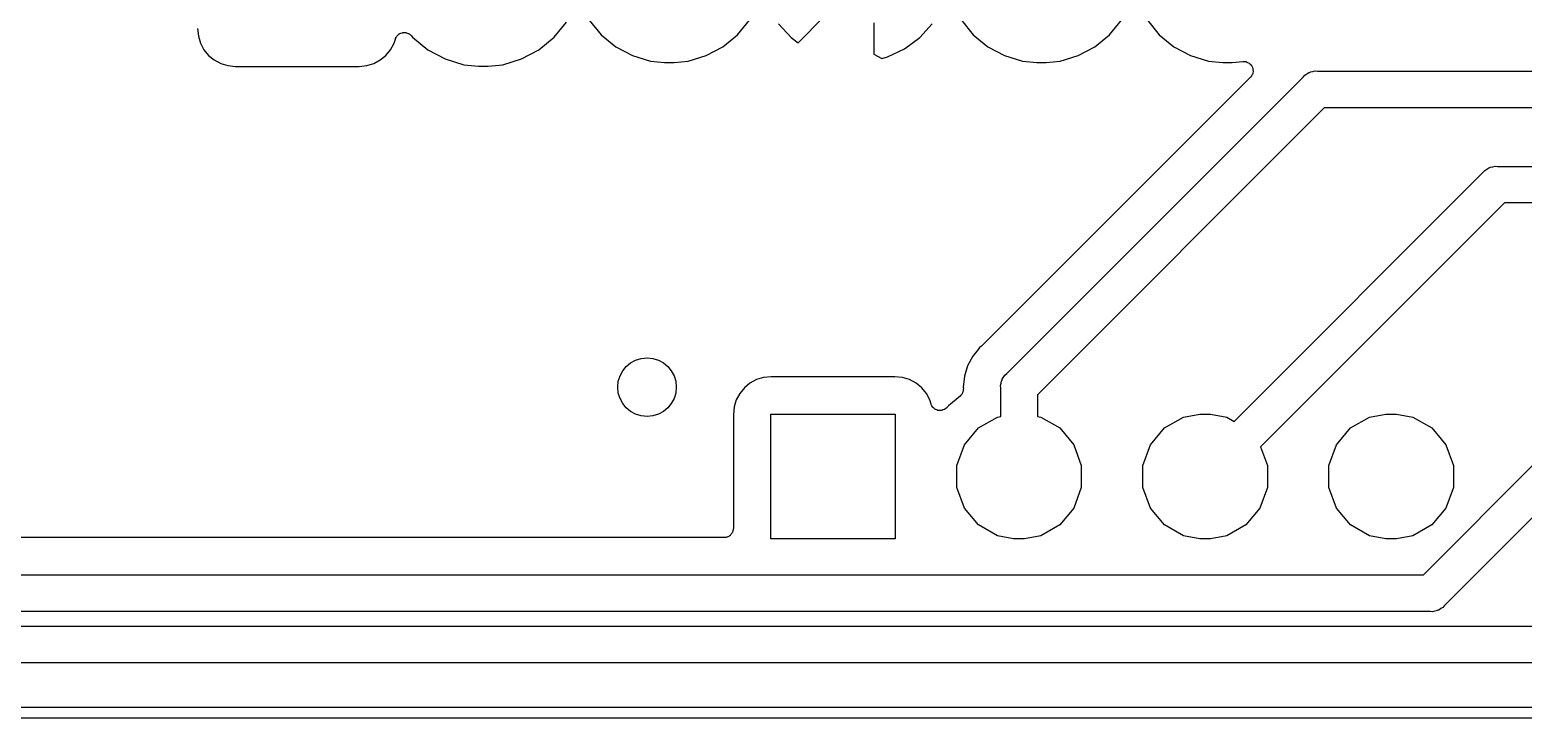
# Model space of a CAD drawing. Extents: x 92.1 to 192.1, y -135.1 to -45.9.
# Drawn here: x 148.55 to 168.93, y -135.07 to -125.68 of the extents above; entities that cross this region are included whole.
import ezdxf

# ---------------------------------------------------------------- set-up
doc = ezdxf.new("R2010")
doc.units = 0
doc.header["$MEASUREMENT"] = 0
doc.layers.add('BLACK', color=7, linetype='CONTINUOUS')

msp = doc.modelspace()

# ---------------------------------------------------------------- linework, layer by layer
at = {"layer": 'BLACK', "linetype": 'CONTINUOUS'}
for p, q in [((155.702, -125.78), (155.871, -125.574)), ((156.184, -125.546), (156.347, -125.745)), ((158.206, -125.745), (158.37, -125.546)), ((158.767, -125.595), (158.939, -125.785)), ((159.034, -125.855), (159.393, -125.495)), ((160.071, -125.583), (160.071, -126.01)), ((160.695, -125.785), (160.867, -125.595)), ((161.264, -125.546), (161.427, -125.745)), ((163.286, -125.745), (163.45, -125.546)), ((163.804, -125.546), (163.967, -125.745)), ((150.836, -125.659), (150.846, -125.765)), ((150.846, -125.765), (150.875, -125.861)), ((153.536, -125.804), (153.538, -125.8)), ((153.538, -125.796), (153.547, -125.781)), ((153.538, -125.8), (153.538, -125.796)), ((153.547, -125.781), (153.556, -125.765)), ((153.556, -125.765), (153.559, -125.762)), ((153.559, -125.762), (153.561, -125.758)), ((153.561, -125.758), (153.575, -125.747)), ((153.575, -125.747), (153.588, -125.735)), ((153.588, -125.735), (153.592, -125.733)), ((153.592, -125.733), (153.595, -125.73)), ((153.595, -125.73), (153.612, -125.724)), ((153.612, -125.724), (153.628, -125.717)), ((153.628, -125.717), (153.633, -125.717)), ((153.633, -125.717), (153.637, -125.716)), ((153.637, -125.716), (153.654, -125.716)), ((153.654, -125.716), (153.672, -125.715)), ((153.672, -125.715), (153.676, -125.716)), ((153.676, -125.716), (153.681, -125.716)), ((153.681, -125.716), (153.697, -125.722)), ((153.697, -125.722), (153.715, -125.728)), ((153.715, -125.728), (153.718, -125.73)), ((153.718, -125.73), (153.722, -125.732)), ((153.722, -125.732), (153.736, -125.743)), ((153.736, -125.743), (153.75, -125.754)), ((153.75, -125.754), (153.752, -125.758)), ((153.752, -125.758), (153.755, -125.76)), ((153.755, -125.76), (153.772, -125.78)), ((153.772, -125.78), (153.979, -125.95)), ((155.495, -125.95), (155.702, -125.78)), ((156.347, -125.745), (156.547, -125.908)), ((158.007, -125.908), (158.206, -125.745)), ((158.939, -125.785), (159.034, -125.855)), ((160.489, -125.937), (160.695, -125.785)), ((161.427, -125.745), (161.627, -125.908)), ((163.087, -125.908), (163.286, -125.745)), ((163.967, -125.745), (164.167, -125.908)), ((150.875, -125.861), (150.922, -125.949)), ((150.922, -125.949), (150.986, -126.027)), ((153.408, -126.027), (153.471, -125.949)), ((153.471, -125.949), (153.518, -125.861)), ((153.518, -125.861), (153.536, -125.804)), ((153.979, -125.95), (154.215, -126.076)), ((155.259, -126.076), (155.495, -125.95)), ((156.547, -125.908), (156.774, -126.03)), ((157.78, -126.03), (158.007, -125.908)), ((160.254, -126.048), (160.489, -125.937)), ((161.627, -125.908), (161.854, -126.03)), ((162.86, -126.03), (163.087, -125.908)), ((164.167, -125.908), (164.394, -126.03)), ((150.986, -126.027), (151.063, -126.09)), ((151.063, -126.09), (151.151, -126.137)), ((151.151, -126.137), (151.247, -126.166)), ((151.247, -126.166), (151.353, -126.177)), ((151.353, -126.177), (153.041, -126.177)), ((153.041, -126.177), (153.146, -126.166)), ((153.146, -126.166), (153.242, -126.137)), ((153.242, -126.137), (153.33, -126.09)), ((153.33, -126.09), (153.408, -126.027)), ((154.215, -126.076), (154.471, -126.154)), ((154.471, -126.154), (154.67, -126.174)), ((154.67, -126.174), (154.804, -126.174)), ((154.804, -126.174), (155.003, -126.154)), ((155.003, -126.154), (155.259, -126.076)), ((156.774, -126.03), (157.02, -126.105)), ((157.02, -126.105), (157.213, -126.124)), ((157.213, -126.124), (157.341, -126.124)), ((157.341, -126.124), (157.533, -126.105)), ((157.533, -126.105), (157.78, -126.03)), ((160.071, -126.01), (160.18, -126.07)), ((160.18, -126.07), (160.254, -126.048)), ((161.854, -126.03), (162.1, -126.105)), ((162.1, -126.105), (162.293, -126.124)), ((162.293, -126.124), (162.421, -126.124)), ((162.421, -126.124), (162.613, -126.105)), ((162.613, -126.105), (162.86, -126.03)), ((164.394, -126.03), (164.64, -126.105)), ((164.64, -126.105), (164.833, -126.124)), ((164.833, -126.124), (164.961, -126.124)), ((164.961, -126.124), (165.109, -126.109)), ((165.109, -126.109), (165.109, -126.109)), ((165.109, -126.109), (165.11, -126.109)), ((165.11, -126.109), (165.131, -126.111)), ((165.131, -126.111), (165.152, -126.112)), ((165.152, -126.112), (165.153, -126.113)), ((165.153, -126.113), (165.154, -126.113)), ((165.154, -126.113), (165.173, -126.122)), ((165.173, -126.122), (165.193, -126.131)), ((165.193, -126.131), (165.193, -126.131)), ((165.193, -126.131), (165.194, -126.131)), ((165.194, -126.131), (165.209, -126.147)), ((165.209, -126.147), (165.224, -126.161)), ((165.224, -126.161), (165.224, -126.162)), ((165.224, -126.162), (165.225, -126.163)), ((165.225, -126.163), (165.234, -126.182)), ((165.234, -126.182), (165.243, -126.201)), ((165.243, -126.201), (165.243, -126.202)), ((165.243, -126.202), (165.244, -126.203)), ((165.244, -126.203), (165.245, -126.224)), ((165.211, -126.325), (161.547, -129.989)), ((161.883, -130.372), (165.932, -126.323)), ((165.212, -126.324), (165.211, -126.325)), ((165.211, -126.325), (165.211, -126.325)), ((165.224, -126.307), (165.212, -126.324)), ((165.236, -126.289), (165.224, -126.307)), ((165.237, -126.288), (165.236, -126.288)), ((165.236, -126.288), (165.236, -126.289)), ((165.242, -126.267), (165.237, -126.288)), ((165.247, -126.247), (165.242, -126.267)), ((165.245, -126.224), (165.248, -126.245)), ((165.248, -126.245), (165.247, -126.246)), ((165.247, -126.246), (165.247, -126.247)), ((165.932, -126.323), (165.953, -126.298)), ((165.953, -126.298), (165.982, -126.281)), ((165.982, -126.281), (166.009, -126.262)), ((166.009, -126.262), (166.02, -126.259)), ((166.02, -126.259), (166.029, -126.253)), ((166.029, -126.253), (166.062, -126.248)), ((166.062, -126.248), (166.094, -126.239)), ((166.094, -126.239), (166.127, -126.242)), ((166.127, -126.242), (177.95, -126.242)), ((166.22, -126.742), (162.302, -130.66)), ((178.043, -126.742), (166.22, -126.742)), ((164.99, -131.024), (168.391, -127.623)), ((168.391, -127.623), (168.412, -127.598)), ((168.412, -127.598), (168.441, -127.581)), ((168.441, -127.581), (168.468, -127.562)), ((168.468, -127.562), (168.479, -127.559)), ((168.479, -127.559), (168.488, -127.553)), ((168.488, -127.553), (168.521, -127.548)), ((168.521, -127.548), (168.553, -127.539)), ((168.553, -127.539), (168.586, -127.542)), ((168.586, -127.542), (177.129, -127.542)), ((168.679, -128.042), (165.35, -131.371)), ((177.129, -128.042), (168.679, -128.042)), ((161.494, -130.042), (161.419, -130.133)), ((161.513, -130.017), (161.494, -130.042)), ((161.494, -130.042), (161.494, -130.042)), ((161.538, -129.998), (161.513, -130.017)), ((161.542, -129.993), (161.538, -129.998)), ((161.547, -129.989), (161.542, -129.993)), ((161.348, -130.265), (161.305, -130.407)), ((161.419, -130.133), (161.348, -130.265)), ((158.467, -130.454), (158.378, -130.501)), ((158.562, -130.425), (158.467, -130.454)), ((158.668, -130.414), (158.562, -130.425)), ((160.356, -130.414), (158.668, -130.414)), ((160.462, -130.425), (160.356, -130.414)), ((160.557, -130.454), (160.462, -130.425)), ((160.646, -130.501), (160.557, -130.454)), ((161.305, -130.407), (161.29, -130.556)), ((161.808, -130.502), (161.813, -130.469)), ((161.813, -130.469), (161.819, -130.46)), ((161.819, -130.46), (161.822, -130.449)), ((161.822, -130.449), (161.841, -130.422)), ((161.841, -130.422), (161.858, -130.393)), ((161.858, -130.393), (161.883, -130.372)), ((158.238, -130.642), (158.19, -130.73)), ((158.301, -130.564), (158.238, -130.642)), ((158.378, -130.501), (158.301, -130.564)), ((160.723, -130.564), (160.646, -130.501)), ((160.786, -130.642), (160.723, -130.564)), ((160.834, -130.73), (160.786, -130.642)), ((161.246, -130.68), (161.087, -130.81)), ((161.258, -130.666), (161.246, -130.68)), ((161.27, -130.654), (161.258, -130.666)), ((161.272, -130.65), (161.27, -130.654)), ((161.275, -130.647), (161.272, -130.65)), ((161.281, -130.63), (161.275, -130.647)), ((161.288, -130.613), (161.281, -130.63)), ((161.289, -130.609), (161.288, -130.613)), ((161.29, -130.605), (161.289, -130.609)), ((161.29, -130.556), (161.292, -130.569)), ((161.292, -130.569), (161.29, -130.587)), ((161.29, -130.587), (161.29, -130.605)), ((161.799, -130.534), (161.808, -130.502)), ((161.802, -130.567), (161.799, -130.534)), ((161.802, -130.956), (161.802, -130.567)), ((162.302, -130.66), (162.302, -130.956)), ((158.161, -130.826), (158.151, -130.931)), ((158.19, -130.73), (158.161, -130.826)), ((160.851, -130.787), (160.834, -130.73)), ((160.853, -130.79), (160.851, -130.787)), ((160.854, -130.795), (160.853, -130.79)), ((160.863, -130.81), (160.854, -130.795)), ((160.871, -130.826), (160.863, -130.81)), ((160.874, -130.829), (160.871, -130.826)), ((160.876, -130.833), (160.874, -130.829)), ((160.89, -130.844), (160.876, -130.833)), ((160.903, -130.856), (160.89, -130.844)), ((160.907, -130.858), (160.903, -130.856)), ((160.91, -130.861), (160.907, -130.858)), ((160.927, -130.867), (160.91, -130.861)), ((160.944, -130.874), (160.927, -130.867)), ((160.948, -130.874), (160.944, -130.874)), ((160.952, -130.875), (160.948, -130.874)), ((160.97, -130.875), (160.952, -130.875)), ((160.988, -130.876), (160.97, -130.875)), ((160.992, -130.875), (160.988, -130.876)), ((160.996, -130.875), (160.992, -130.875)), ((161.013, -130.868), (160.996, -130.875)), ((161.03, -130.863), (161.013, -130.868)), ((161.033, -130.861), (161.03, -130.863)), ((161.037, -130.859), (161.033, -130.861)), ((161.051, -130.847), (161.037, -130.859)), ((161.065, -130.837), (161.051, -130.847)), ((161.067, -130.833), (161.065, -130.837)), ((161.071, -130.83), (161.067, -130.833)), ((161.087, -130.81), (161.071, -130.83)), ((158.151, -130.931), (158.151, -132.484)), ((158.662, -132.625), (158.662, -130.925)), ((158.662, -130.925), (160.362, -130.925)), ((160.362, -130.925), (160.362, -132.625)), ((161.497, -131.114), (161.757, -130.964)), ((161.757, -130.964), (161.802, -130.956)), ((162.302, -130.956), (162.347, -130.964)), ((162.347, -130.964), (162.607, -131.114)), ((164.037, -131.114), (164.297, -130.964)), ((164.297, -130.964), (164.518, -130.925)), ((164.518, -130.925), (164.666, -130.925)), ((164.666, -130.925), (164.887, -130.964)), ((164.887, -130.964), (164.99, -131.024)), ((166.577, -131.114), (166.837, -130.964)), ((166.837, -130.964), (167.058, -130.925)), ((167.058, -130.925), (167.206, -130.925)), ((167.206, -130.925), (167.427, -130.964)), ((167.427, -130.964), (167.687, -131.114)), ((161.305, -131.344), (161.497, -131.114)), ((162.607, -131.114), (162.799, -131.344)), ((163.845, -131.344), (164.037, -131.114)), ((166.385, -131.344), (166.577, -131.114)), ((167.687, -131.114), (167.879, -131.344)), ((161.202, -131.625), (161.305, -131.344)), ((162.799, -131.344), (162.902, -131.625)), ((163.742, -131.625), (163.845, -131.344)), ((165.35, -131.371), (165.442, -131.625)), ((166.282, -131.625), (166.385, -131.344)), ((167.879, -131.344), (167.982, -131.625)), ((161.202, -131.925), (161.202, -131.625)), ((162.902, -131.625), (162.902, -131.925)), ((163.742, -131.925), (163.742, -131.625)), ((165.442, -131.625), (165.442, -131.925)), ((166.282, -131.925), (166.282, -131.625)), ((167.572, -133.119), (169.122, -131.569)), ((167.982, -131.625), (167.982, -131.925)), ((169.541, -131.857), (167.86, -133.538)), ((161.305, -132.207), (161.202, -131.925)), ((162.902, -131.925), (162.799, -132.207)), ((163.845, -132.207), (163.742, -131.925)), ((165.442, -131.925), (165.339, -132.207)), ((166.385, -132.207), (166.282, -131.925)), ((167.982, -131.925), (167.879, -132.207)), ((161.497, -132.436), (161.305, -132.207)), ((162.799, -132.207), (162.607, -132.436)), ((164.037, -132.436), (163.845, -132.207)), ((165.339, -132.207), (165.147, -132.436)), ((166.577, -132.436), (166.385, -132.207)), ((167.879, -132.207), (167.687, -132.436)), ((158.143, -132.527), (158.138, -132.537)), ((158.145, -132.516), (158.143, -132.527)), ((158.149, -132.506), (158.145, -132.516)), ((158.151, -132.484), (158.149, -132.495)), ((158.149, -132.495), (158.149, -132.506)), ((161.757, -132.586), (161.497, -132.436)), ((162.607, -132.436), (162.347, -132.586)), ((164.297, -132.586), (164.037, -132.436)), ((165.147, -132.436), (164.887, -132.586)), ((166.837, -132.586), (166.577, -132.436)), ((167.687, -132.436), (167.427, -132.586)), ((158.024, -132.611), (136.084, -132.611)), ((158.035, -132.609), (158.024, -132.611)), ((158.046, -132.609), (158.035, -132.609)), ((158.056, -132.605), (158.046, -132.609)), ((158.067, -132.603), (158.056, -132.605)), ((158.077, -132.598), (158.067, -132.603)), ((158.087, -132.594), (158.077, -132.598)), ((158.096, -132.587), (158.087, -132.594)), ((158.106, -132.581), (158.096, -132.587)), ((158.113, -132.573), (158.106, -132.581)), ((158.121, -132.565), (158.113, -132.573)), ((158.127, -132.556), (158.121, -132.565)), ((158.134, -132.547), (158.127, -132.556)), ((158.138, -132.537), (158.134, -132.547)), ((160.362, -132.625), (158.662, -132.625)), ((161.978, -132.625), (161.757, -132.586)), ((162.126, -132.625), (161.978, -132.625)), ((162.347, -132.586), (162.126, -132.625)), ((164.518, -132.625), (164.297, -132.586)), ((164.666, -132.625), (164.518, -132.625)), ((164.887, -132.586), (164.666, -132.625)), ((167.058, -132.625), (166.837, -132.586)), ((167.206, -132.625), (167.058, -132.625)), ((167.427, -132.586), (167.206, -132.625)), ((122.944, -133.119), (167.572, -133.119)), ((167.86, -133.538), (167.839, -133.563)), ((167.664, -133.619), (122.852, -133.619)), ((167.697, -133.622), (167.664, -133.619)), ((167.73, -133.613), (167.697, -133.622)), ((167.762, -133.607), (167.73, -133.613)), ((167.772, -133.602), (167.762, -133.607)), ((167.783, -133.599), (167.772, -133.602)), ((167.81, -133.58), (167.783, -133.599)), ((167.839, -133.563), (167.81, -133.58)), ((121.806, -133.819), (183.785, -133.819)), ((183.877, -134.319), (121.713, -134.319)), ((92.275, -134.925), (191.925, -134.925)), ((191.987, -135.075), (92.1934, -135.075))]:
    msp.add_line(p, q, dxfattribs=at)
at = {"layer": 'BLACK'}
msp.add_circle((156.972, -130.556), 0.4, dxfattribs=at)

doc.saveas('drawing.dxf')
